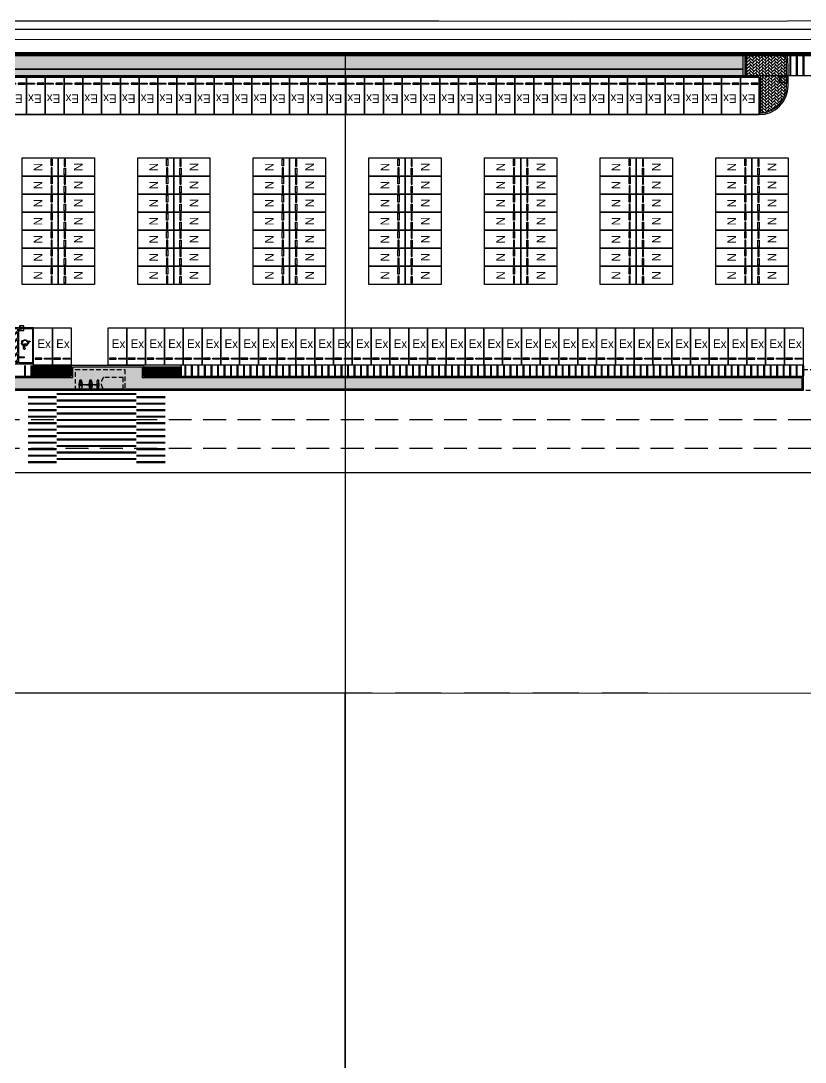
# Model space of a CAD drawing. Header units: millimetres. Extents: x 4836525 to 5356909, y -1773032 to -1295773.
# Drawn here: x 5062398 to 5170942, y -1561204 to -1417018 of the extents above; entities that cross this region are included whole.
import ezdxf

# ---------------------------------------------------------------- set-up
doc = ezdxf.new("R2010")
doc.units = ezdxf.units.MM
doc.header["$LTSCALE"] = 1000
doc.linetypes.add('HIDDEN', pattern=[9.524999999999999, 6.35, -3.175])
doc.linetypes.add('PHANTOM', pattern=[2.5, 1.25, -0.25, 0.25, -0.25, 0.25, -0.25])
doc.layers.get('0').update_dxf_attribs({"lineweight": 9})
doc.layers.get('DEFPOINTS').update_dxf_attribs({"color": 11})
for name, color, linetype in [('0-현황선', 252, 'Continuous'), ('A-FUR', 8, 'Continuous'), ('A-주차(일반)', 6, 'Continuous'), ('PAT', 252, 'Continuous'), ('PAV', 8, 'Continuous'), ('ROAD', 3, 'Continuous'), ('ROAD_HID', 252, 'HIDDEN'), ('SI-SITE', 1, 'PHANTOM'), ('TEMP BLDG', 7, 'HIDDEN')]:
    doc.layers.add(name, color=color, linetype=linetype)
doc.layers.add('MARK', color=7, linetype='Continuous', true_color=0xff8b1e)
doc.layers.add('PRO_HID', color=253, linetype='HIDDEN', lineweight=9)
doc.layers.add('PROPERTY', color=9, linetype='Continuous', lineweight=9)
doc.styles.get("Standard").update_dxf_attribs({"font": '현대하모니 L.ttf'})
pattern_1 = [(45, (5162774.066825434, -1429800.296723997), (4.263256414560601e-14, 431.0522938113194), [914.4000000000001, -304.8]), (135, (5162989.592972339, -1429584.770577091), (-4.263256414560601e-14, -431.0522938113194), [914.4000000000001, -304.8])]

# ---------------------------------------------------------------- blocks, each defined once
blk = doc.blocks.new('BL-진출입불허_20230308')
at = {"layer": 'DEFPOINTS'}
blk.add_lwpolyline([(113511.961520195, 76857.10306501389), (227023.923043251, 153714.2061300278), (178245.7621154785, 225775.4510300159), (132627.4822587967, 293176.6152846813), (122797.5302410126, 295056.8661572933), (15125.67003726959, 222169.6140475273), (-90066.14729213715, 150962.2986443043), (-91946.39816570282, 141132.3466274738), (-66757.34730625153, 103941.7037606239), (-62487.64488601685, 92281.59478902817), (-48788.16118240356, 72051.24515533447), (0, 0)], close=True, dxfattribs=at)
blk = doc.blocks.new('PARK_EX')
at = {"layer": 'A-주차(일반)'}
blk.add_lwpolyline([(0, 0), (2600, 0), (2600, -5200), (0, -5200), (0, 0)], dxfattribs=at)
for points in [[(1125.000000208616, -4362.499994963408), (1125.000000208616, -4199.999994009733), (187.500000089407, -4199.999994009733), (187.500000089407, -4362.499994963408)], [(1500.000000327826, -4362.499994963408), (1500.000000327826, -4199.999994009733), (2437.500000506639, -4199.999994009733), (2437.500000506639, -4362.499994963408)]]:
    blk.add_lwpolyline(points, close=True, dxfattribs=at)
at = {"layer": 'DEFPOINTS'}
blk.add_text('Ex', height=1200, dxfattribs=at).set_placement((510.0000000009313, -2810))
blk = doc.blocks.new('XR-SITE$0$PARK_N')
at = {"layer": 'A-주차(일반)'}
blk.add_lwpolyline([(0, 0), (0, 2500), (5000, 2500), (5000, 0), (0, 0)], dxfattribs=at)
for points in [[(4162.499994963408, 1400.000000327826), (3999.999994009733, 1400.000000327826), (3999.999994009733, 2337.500000506639), (4162.499994963408, 2337.500000506639)], [(4162.499994963408, 1125.000000208616), (3999.999994009733, 1125.000000208616), (3999.999994009733, 187.500000089407), (4162.499994963408, 187.500000089407)]]:
    blk.add_lwpolyline(points, close=True, dxfattribs=at)
at = {"layer": 'DEFPOINTS'}
blk.add_text('N', height=1200, rotation=90, dxfattribs=at).set_placement((2810, 660))
blk = doc.blocks.new('ROAD_PLAN')
at = {"layer": '0-현황선'}
blk.add_lwpolyline([(74618.80100059416, 268020.11500001), (63198.78299999144, 260214.7990000253), (38474.26300048735, 243458.8289997582), (23299.49999999907, 233206.3029999738), (11223.53299999144, 225015.4179999833), (3328.060000418685, 219678.8499999051), (-15505.09899902437, 206917.5989997392), (-37849.19700050447, 191788.3429999356), (-52625.70699977968, 181782.6770000462), (-70227.96099948976, 169856.1840000157), (-80613.7639999399, 162833.6349999909), (-85638.0909996042, 159401.8409998422), (-88946.54999923799, 157134.1440002923, 0.1688687400971282), (-95461.9619483957, 147938.1157226567, 0.2074545827376987), (-93454.4413518915, 135269.2391276364), (-91979.51799964998, 133053.1080000405), (-70871.21099948976, 101821.5920000081), (-66574.2829999933, 90140.63299989747), (-59261.88499927614, 79362.78299999284), (-49105.32299995515, 64383.34299993562), (-35710.03799915407, 44475.23000001954), (-24400.87800026033, 27900.35699987458), (-15950.67399978731, 15440.17200017022)], format="xyb", dxfattribs=at)
for points in [[(-82901.9437170038, 161270.7268881802), (-82284.5162315378, 160353.3826277261), (115985.7891197195, 294658.4438486104), (115357.8194084158, 295591.0007941728)], [(-82284.5162315378, 160353.3826277261), (-81501.39599990938, 159189.860000134), (116758.1850004187, 293511.4089999204), (115985.7891197195, 294658.4438486104)]]:
    blk.add_lwpolyline(points, dxfattribs=at)
at = {"layer": 'DEFPOINTS'}
blk.add_lwpolyline([(-91950.00000000093, 141129.999999762), (-90070.00000000093, 150960.0000000005), (15119.99999999907, 222170.0000000005), (122789.9999999991, 295060.0000000005), (132619.9999999991, 293180.0000000005), (178239.9999999991, 225780.0000000005), (227020.0000009527, 153720.0000000005), (113509.9999999991, 76860.00000000047), (-9.313225746154785e-10, 4.656612873077393e-10), (-48790.00000000093, 72050.00000000047), (-62490.00000000093, 92280.00000000047), (-66760.00000000093, 103940.0000000005)], close=True, dxfattribs=at)
blk = doc.blocks.new('XR-SITE$0$PARK_DIS')
at = {"layer": 'A-주차(일반)', "ltscale": 1000}
h = blk.add_hatch(color=256, dxfattribs=at)
edge = h.paths.add_edge_path()
edge.add_line((1521.725495584309, -4916.954408589751), (1518.843399470672, -4876.871738743037))
edge.add_arc((1602.474529404193, -5037.433927424252), 181.0369639832404, 477.5134032971549, 693.4649774562585)
edge.add_line((1764.441322490573, -5118.311243560165), (1743.863300669938, -5069.759401608258))
edge.add_arc((1602.474529404193, -5037.433927424252), 145.0369639832914, 123.83119451139129, 347.1219018614511, ccw=False)
edge = h.paths.add_edge_path()
edge.add_line((1743.364441069774, -4985.555018648505), (1818.520261510275, -5162.877870555967))
edge.add_line((1818.520261510275, -5162.877870555967), (1897.304869321175, -5135.324543939903))
edge.add_line((1897.304869321175, -5135.324543941766), (1885.420433647931, -5101.342781351879))
edge.add_line((1885.420433647931, -5101.342781350017), (1838.495116801932, -5117.753963908181))
edge.add_line((1838.495116801932, -5117.753963910043), (1767.206337085925, -4949.555018648505))
edge.add_line((1767.206337084994, -4949.555018648505), (1585.427606006153, -4949.555018648505))
edge.add_line((1585.427606006153, -4949.555018648505), (1582.839069352485, -4913.555018648505))
edge.add_line((1582.839069352485, -4913.555018648505), (1714.49874764774, -4913.555018648505))
edge.add_line((1714.498747648671, -4913.555018648505), (1714.498747648671, -4877.555018648505))
edge.add_line((1714.498747648671, -4877.555018648505), (1580.250532699749, -4877.555018648505))
edge.add_line((1580.250532698818, -4877.555018648505), (1572.508486624807, -4769.882732743397))
edge.add_arc((1576.521492636763, -4723.734032403678), 46.32285354098681, 265.0301661799576, 564.882726675431)
edge.add_line((1534.49874764774, -4743.224944744259), (1551.923199831508, -4985.555018648505))
edge.add_line((1551.923199832439, -4985.555018648505), (1743.364441069774, -4985.555018648505))
for p, q in [((0, 0), (3300, 0)), ((606.3077169749886, -150), (99.99999999906868, -150)), ((99.99999999906868, -421.5097423307598), (99.99999999906868, -150)), ((1074.999999998137, -1396.50974233076), (99.99999999906868, -421.5097423307598)), ((1074.999999998137, -1608.641776688397), (99.99999999906868, -633.6417766883969)), ((99.99999999906868, -1411.459235992283), (99.99999999906868, -633.6417766883969)), ((1074.999999998137, -2386.459235992283), (99.99999999906868, -1411.459235992283)), ((1074.999999998137, -618.6922830268741), (606.3077169749886, -150)), ((1074.999999998137, -406.5602486692369), (818.4397513307631, -150)), ((1074.999999998137, -150), (818.4397513307631, -150)), ((1074.999999998137, -406.5602486692369), (1074.999999998137, -150)), ((1074.999999998137, -1396.50974233076), (1074.999999998137, -618.6922830268741)), ((1225, -150), (1224.999999999069, -4850)), ((3175, -150), (1225, -150)), ((3175, -150), (3175, -4850)), ((1074.999999998137, -2598.59127034992), (99.99999999906868, -1623.59127034992)), ((99.99999999906868, -2401.408729653805), (99.99999999906868, -1623.59127034992)), ((1074.999999998137, -3376.408729653805), (99.99999999906868, -2401.408729653805)), ((1074.999999998137, -3588.540764011443), (99.99999999906868, -2613.540764011443)), ((99.99999999906868, -3391.358223315328), (99.99999999906868, -2613.540764011443)), ((1074.999999999069, -2386.459235992283), (1074.999999998137, -1608.641776688397)), ((1074.999999999069, -3376.408729653805), (1074.999999999069, -2598.59127034992)), ((1074.999999998137, -4366.358223315328), (99.99999999906868, -3391.358223315328)), ((1074.999999998137, -4578.490257672966), (99.99999999906868, -3603.490257672966)), ((99.99999999906868, -4381.307716976851), (99.99999999906868, -3603.490257672966)), ((1074.999999998137, -4366.358223315328), (1074.999999999069, -3588.540764011443)), ((568.6922830240801, -4850), (99.99999999906868, -4381.307716976851)), ((356.5602486673743, -4850), (99.99999999906868, -4593.439751330763)), ((99.99999999906868, -4850), (99.99999999906868, -4593.439751330763)), ((356.5602486673743, -4850), (99.99999999906868, -4850)), ((1074.999999998137, -4850), (568.6922830240801, -4850)), ((1074.999999998137, -4850), (1074.999999998137, -4578.490257672966)), ((3175, -4850), (1224.999999999069, -4850)), ((1359.999999999069, -4625.555018648505), (1940, -4625.555018648505)), ((1359.999999999069, -5266.888351980597), (1359.999999999069, -4625.555018648505)), ((1940, -5266.888351980597), (1359.999999999069, -5266.888351980597)), ((1366.666666666046, -4632.221685316414), (1933.333333333023, -4632.221685316414)), ((1366.666666666046, -5260.221685316414), (1366.666666666046, -4632.221685316414)), ((1933.333333333023, -5260.221685316414), (1366.666666666046, -5260.221685316414)), ((1933.333333333023, -4632.221685316414), (1933.333333333023, -5260.221685316414)), ((1940, -4625.555018648505), (1940, -5266.888351980597))]:
    blk.add_line(p, q, dxfattribs=at)
blk.add_lwpolyline([(3300, 0), (3299.999999999069, -5000), (-9.313225746154785e-10, -5000), (0, 0)], dxfattribs=at)
blk.add_lwpolyline([(1999.010286462493, -975), (1999.010286462493, -825), (1353.65822175052, -825), (1353.65822175052, -975)], close=True, dxfattribs=at)
for points in [[(1884.523637736216, -2581.77802400291), (1877.318397453055, -2481.571349386126, 1.375770512780691), (2491.313204999082, -3085.170111432672), (2439.868150448427, -2963.790506552905, -1.472708778454335)], [(1884.523637736216, -2581.77802400291), (1877.318397453055, -2481.571349386126, 1.375770512780691), (2491.313204999082, -3085.170111432672), (2439.868150448427, -2963.790506552905, -1.472708778454335)], [(2438.621001447551, -2753.279549151659), (2626.510552547872, -3196.586678922176), (2823.472072076984, -3127.703362382948), (2793.760982892476, -3042.748955909163), (2676.447690777481, -3083.776912305504), (2498.225741486996, -2663.279549151659), (2043.778913789429, -2663.279549151659), (2037.307572154328, -2573.279549151659), (2366.456767894328, -2573.279549151659), (2366.456767894328, -2483.279549151659), (2030.836230520159, -2483.279549151659), (2011.481115335599, -2214.098834387958, 3.72247010454427), (1916.456767893396, -2147.454364389181), (1960.017898352817, -2753.279549151659)], [(2438.621001447551, -2753.279549151659), (2626.510552547872, -3196.586678922176), (2823.472072076052, -3127.703362382948), (2793.760982892476, -3042.748955909163), (2676.447690777481, -3083.776912305504), (2498.225741486996, -2663.279549151659), (2043.778913789429, -2663.279549151659), (2037.307572154328, -2573.279549151659), (2366.456767894328, -2573.279549151659), (2366.456767894328, -2483.279549151659), (2030.836230520159, -2483.279549151659), (2011.481115335599, -2214.098834387958, 3.72247010454427), (1916.456767893396, -2147.454364389181), (1960.017898352817, -2753.279549151659)]]:
    blk.add_lwpolyline(points, format="xyb", close=True, dxfattribs=at)
blk = doc.blocks.new('zw$D46')
at = {"layer": 'A-FUR'}
for p, q in [((-1619.999999997148, -549.9999999935826), (-1140.000000000116, -549.9999999935826)), ((-1619.999999997031, -595.9999985933391), (-1139.99999999709, -595.9999985933391)), ((-1619.999999997148, -620.0000006646005), (-1139.99999999709, -620.0000006646005)), ((-1619.999999997031, -679.999999323496), (-1139.99999999709, -679.999999323496)), ((-1619.999999997031, -704.0000013947574), (-1139.99999999709, -704.0000013947574)), ((-1139.99999999709, -749.9999999938154), (-1619.999999997148, -749.9999999940483)), ((-1154.999994632672, -637.9999998897401), (-1605.000005361566, -637.9999998897401)), ((-1605.000005361566, -637.9999998897401), (-1605.000005361566, -662.0000000983564)), ((-1605.000005361566, -662.0000000983564), (-1154.999994632672, -662.0000000983564)), ((-1602.499999997148, -643.9999999935826), (-1602.499999997148, -655.9999999935826)), ((-1602.499999997148, -643.9999999935826), (-1157.49999999709, -643.9999999935826)), ((-1602.499999997148, -655.9999999935826), (-1157.49999999709, -655.9999999935826)), ((-1431.999998089508, -305.8686360459833), (-1431.999998089508, -154.9573699057073)), ((-1379.999999997788, -601.9999985933391), (-690.0000000001164, -601.9999985933391)), ((-1379.999999997788, -601.9999985933391), (-1379.999999997788, -614.0000006646005)), ((-1379.999999997788, -614.0000006646005), (-690.0000000001164, -614.0000006646005)), ((-1379.999999997788, -643.9999999935826), (-1379.999999997788, -655.9999999935826)), ((-1328.000001904205, -154.9573699057073), (-1328.000001904205, -305.8686360459833)), ((-1157.49999999709, -643.9999999935826), (-1157.49999999709, -655.9999999935826)), ((-1154.999994632672, -662.0000000983564), (-1154.999994632672, -637.9999998897401)), ((-690.0000000001164, -614.0000006646005), (-690.0000000001164, -601.9999985933391)), ((6.693881005048752e-10, -685.9999993230158), (-689.9999999970023, -685.9999993230158)), ((-689.9999999970023, -685.9999993230158), (-689.9999999970023, -698.0000013942772)), ((6.693881005048752e-10, -698.0000013942772), (-689.9999999970023, -698.0000013942772)), ((-240.0000000000291, -549.9999999938009), (240.0000000000291, -549.999999993568)), ((239.9999999999127, -595.9999985928589), (-240.0000000000291, -595.9999985928589)), ((239.9999999999127, -620.0000006641203), (-240.0000000000291, -620.0000006641203)), ((240.0000000000291, -679.9999993230158), (-240.0000000000291, -679.9999993230158)), ((239.9999999999127, -704.0000013942772), (-240.0000000000291, -704.0000013942772)), ((240.0000000000291, -749.9999999940337), (-239.9999999970023, -749.9999999940337)), ((-225.0000053644471, -637.9999998892599), (-225.0000053644471, -662.0000000978762)), ((225.0000053644471, -637.9999998892599), (-225.0000053644471, -637.9999998892599)), ((-225.0000053644471, -662.0000000978762), (225.0000053644471, -662.0000000978762)), ((-222.5000000000291, -655.9999999940337), (-222.5000000000291, -643.9999999940337)), ((222.5000000000291, -643.9999999940337), (-222.5000000000291, -643.9999999940337)), ((222.5000000000291, -655.9999999940337), (-222.5000000000291, -655.9999999940337)), ((-51.9999980929133, -154.9573699057073), (-51.9999980929133, -305.8686360459687)), ((-51.9999980929133, -1145.042630081894), (-51.9999980929133, -994.131363941633)), ((-7.8580342233181e-10, -601.9999985933246), (539.9999999874271, -601.9999985933246)), ((-7.8580342233181e-10, -601.9999985933246), (-7.8580342233181e-10, -614.000000664586)), ((-7.8580342233181e-10, -614.000000664586), (539.9999999874271, -614.000000664586)), ((6.693881005048752e-10, -655.9999999940337), (6.693881005048752e-10, -643.9999999940337)), ((6.693881005048752e-10, -698.0000013942772), (6.693881005048752e-10, -685.9999993230158)), ((51.99999809238943, -305.8686360459687), (51.99999809238943, -154.9573699057073)), ((51.99999809238943, -994.131363941633), (51.99999809238943, -1145.042630081894)), ((222.5000000000291, -655.9999999940337), (222.5000000000291, -643.9999999940337)), ((225.0000053644471, -662.0000000978762), (225.0000053644471, -637.9999998892599)), ((539.9999999874271, -614.000000664586), (539.9999999874271, -601.9999985933246)), ((1004.99999999124, -685.9999993230158), (539.9999999874271, -685.9999993230158)), ((539.9999999874271, -685.9999993230158), (539.9999999874271, -698.0000013942772)), ((1004.99999999124, -698.0000013942772), (539.9999999874271, -698.0000013942772)), ((839.9999999812571, -549.9999999938009), (1169.999999996886, -549.999999993568)), ((1169.999999996769, -595.9999985928589), (839.9999999812571, -595.9999985928589)), ((1169.999999996769, -620.0000006641203), (839.9999999812571, -620.0000006641203)), ((1169.999999996886, -679.9999993230158), (839.9999999812571, -679.9999993230158)), ((1169.999999996769, -704.0000013942772), (839.9999999812571, -704.0000013942772)), ((1169.999999996886, -749.9999999940337), (839.9999999842839, -749.9999999940337)), ((854.9999946168391, -637.9999998892599), (854.9999946168391, -662.0000000978762)), ((1155.000005361304, -637.9999998892599), (854.9999946168391, -637.9999998892599)), ((854.9999946168391, -662.0000000978762), (1155.000005361304, -662.0000000978762)), ((857.4999999812571, -655.9999999940337), (857.4999999812571, -643.9999999940337)), ((1152.499999996886, -643.9999999940337), (857.4999999812571, -643.9999999940337)), ((1152.499999996886, -655.9999999940337), (857.4999999812571, -655.9999999940337)), ((953.0000018976571, -1145.042630081894), (953.0000018976571, -994.1313639416185)), ((1004.99999999124, -655.9999999940337), (1004.99999999124, -643.9999999940337)), ((1004.99999999124, -698.0000013942772), (1004.99999999124, -685.9999993230158)), ((1056.99999808296, -994.1313639416185), (1056.99999808296, -1145.042630081894)), ((1152.499999996886, -655.9999999940337), (1152.499999996886, -643.9999999940337)), ((1155.000005361304, -662.0000000978762), (1155.000005361304, -637.9999998892599))]:
    blk.add_line(p, q, dxfattribs=at)
for points in [[(-1619.999999997148, -749.9999999940483), (-1140.000000000116, -749.9999999940483), (-1140.000000000116, -549.9999999935826), (-1619.999999997148, -549.9999999935826)], [(240.0000000000291, -549.999999993568), (-239.9999999970023, -549.999999993568), (-239.9999999970023, -749.9999999940337), (240.0000000000291, -749.9999999940337)], [(1169.999999996886, -549.999999993568), (839.9999999842839, -549.999999993568), (839.9999999842839, -749.9999999940337), (1169.999999996886, -749.9999999940337)]]:
    blk.add_lwpolyline(points, close=True, dxfattribs=at)
for centre, radius, start, end in [((-1379.999999997119, -347.3641825283557), 347.3641825346527, 75.53105225748767, 104.4689477425123), ((0, -347.3641825283412), 347.3641825346527, 75.53105225748767, 104.4689477425123), ((1004.999999990599, -178.786373712981), 178.7863737193146, 69.78082255417289, 110.2191774458271), ((3402.539769528405, -1372.392660390644), 5089.423879443071, 165.157487691116, 170.700886217588), ((3402.53976953408, 72.39266040400253), 5089.42387944887, 189.299113782412, 194.842512308884), ((-1422.293241179083, -100.5715666800534), 100, 116.4217578667303, 161.396781507054), ((-1422.293241179083, -1199.428433307578), 100, 198.603218492946, 243.5782421332697), ((-1379.999999997119, -952.6358174592751), 347.3641825346527, 255.5310522574877, 284.4689477425123), ((-1379.999999996857, -154.9714540899731), 52, 0, 180), ((-1379.999999996857, -305.8686434846459), 52, 180, 0), ((-1337.70675881466, -100.5715666801698), 100, 18.60321849294604, 63.5782421332697), ((-1337.70675881466, -1199.428433307461), 100, 296.4217578667303, 341.396781507054), ((-6162.539769518073, -1372.392660385667), 5089.423879437935, 9.29911378241197, 14.84251230888399), ((-6162.539769510651, 72.39266039629001), 5089.423879430354, 345.157487691116, 350.700886217588), ((4782.539769513533, -1372.392660383906), 5089.423879430354, 165.157487691116, 170.700886217588), ((4782.539769520954, 72.3926603980508), 5089.423879437935, 189.299113782412, 194.842512308884), ((-42.29324118245859, -100.5715666801552), 100, 116.4217578667303, 161.396781507054), ((-42.29324118245859, -1199.428433307447), 100, 198.603218492946, 243.5782421332697), ((0, -952.6358174592606), 347.3641825346527, 255.5310522574877, 284.4689477425123), ((-2.619344741106033e-10, -154.9714540899731), 52, 0, 180), ((-2.619344741106033e-10, -305.8686434846313), 52, 180, 0), ((-2.619344741106033e-10, -994.1313565029704), 52, 0, 180), ((-2.619344741106033e-10, -1145.028545897629), 52, 180, 0), ((42.29324118196382, -100.5715666800388), 100, 18.60321849294604, 63.5782421332697), ((42.29324118196382, -1199.428433307563), 100, 296.4217578667303, 341.396781507054), ((-4782.539769531199, -1372.392660391619), 5089.42387944887, 9.29911378241197, 14.84251230888399), ((-4782.539769525523, 72.39266040302755), 5089.423879443071, 345.157487691116, 350.700886217588), ((5756.839132854628, -847.1283255309972), 4925.808796583885, 170.9070489194402, 176.5417780732351), ((5756.839132851776, -452.8716744576523), 4925.808796581014, 183.4582219267649, 189.0929510805598), ((987.7067588081118, -100.5715666801552), 100, 116.4217578667303, 161.396781507054), ((987.7067588081118, -1199.428433307447), 100, 198.603218492946, 243.5782421332697), ((1004.99999999057, -1121.21362627449), 178.7863737194275, 249.7808225541729, 290.2191774458271), ((1004.999999990308, -994.1313565029704), 52, 0, 180), ((1004.999999990308, -1145.028545897629), 52, 180, 0), ((1022.293241172534, -100.5715666800388), 100, 18.60321849294604, 63.5782421332697), ((1022.293241172534, -1199.428433307563), 100, 296.4217578667303, 341.396781507054), ((-3746.839132896159, -847.1283255092712), 4925.808796602631, 3.458221926764892, 9.092951080559821), ((-3746.839132864232, -452.8716744826525), 4925.808796570537, 350.9070489194402, 356.5417780732352)]:
    blk.add_arc(centre, radius, start, end, dxfattribs=at)
blk = doc.blocks.new('zw$3394')
at = {"layer": 'A-FUR', "color": 4}
for p, q in [((2.328306436538696e-10, 875.4000000000087), (2.328306436538696e-10, 25.40000000000873)), ((0, 875.4000000000087), (0, 25.40000000000873)), ((50.80000000004657, 25.40000000000873), (50.80000000004657, 875.4000000000087)), ((50.80000000004657, 25.40000000000873), (50.80000000004657, 875.4000000000087)), ((1049.200000000186, 875.4000000000087), (1049.200000000186, 25.40000000000873)), ((1100.000000000233, 25.40000000000873), (1100.000000000233, 875.4000000000087))]:
    blk.add_line(p, q, dxfattribs=at)
for points in [[(50.80000000004657, 875.4000000000087), (1049.200000000186, 875.4000000000087)], [(50.80000000004657, 875.4000000000087), (50.80000000004657, 25.40000000000873)], [(1049.200000000186, 25.40000000000873), (50.80000000004657, 25.40000000000873)], [(1100.000000000233, 875.4000000000087), (1100.000000000233, 25.40000000000873)]]:
    blk.add_lwpolyline(points, dxfattribs=at)
for centre, start, end in [((25.4000000001397, 875.4000000000087), 0, 180), ((25.4000000001397, 875.4000000000087), 0, 180), ((25.4000000001397, 25.40000000000873), 180, 0), ((25.4000000001397, 25.40000000000873), 180, 0), ((1074.600000000326, 875.4000000000087), 0, 180), ((1074.600000000326, 25.40000000000873), 180, 0)]:
    blk.add_arc(centre, 25.40000000000873, start, end, dxfattribs=at)

msp = doc.modelspace()

# ---------------------------------------------------------------- hatches: boundary and pattern name
at = {"layer": 'PAT', "ltscale": 1000}
h = msp.add_hatch(dxfattribs=at)
h.set_pattern_fill('HLNHER', color=256, scale=3, angle=45)
h.set_pattern_definition(pattern_1)
edge = h.paths.add_edge_path()
edge.add_line((5162774.25057557, -1421829.263493215), (5162774.25057557, -1424608.300163907))
edge.add_line((5162774.25057557, -1424608.300163907), (5164773.682438571, -1424608.300163907))
edge.add_line((5164773.682438571, -1424608.300163907), (5164773.498688434, -1429800.296723997))
edge.add_ellipse((5164573.498688434, -1426005.747537274), major_axis=(3799.816249565399, 0), ratio=1, start_angle=273.0171073381702, end_angle=360)
edge.add_line((5168373.314937999, -1426005.747537274), (5168373.498688136, -1423047.991963416))
edge.add_ellipse((5162573.498688204, -1423047.991963391), major_axis=(5799.999999931897, 0), ratio=1, start_angle=4.600073525116389e-12, end_angle=12.12971272560796)
edge.add_line((5168244.010209681, -1421829.263493215), (5162774.25057557, -1421829.263493215))
h = msp.add_hatch(dxfattribs=at)
h.set_pattern_fill('GRAVL1', color=256, scale=50, angle=45)
h.set_pattern_definition([(273.0128, (5001522.173330888, -1423066.432488151), (898.0284044718342, -15266.43502304798), [170.86072, -16915.24176]), (229.9696999999999, (5001531.15358701, -1423237.057354452), (9878.29048399615, 11674.32609514935), [293.2023599999999, -29027.02474999999]), (177.5104, (5001342.568208467, -1423461.563757478), (18858.53730844143, -898.0417366276914), [206.7407599999996, -20467.36063999994]), (312.2737000000001, (5001216.844622772, -1424036.300149227), (-17062.4904711081, 18858.53454295597), [267.00226, -26433.21866]), (337.8337, (5001396.449745193, -1424233.86578389), (-15266.44107883835, 6286.167167096698), [261.81685, -25919.90371]), (42.27370000000003, (5001638.916660463, -1424332.648601222), (-18858.53454295597, -17062.4904711081), [267.00226, -26433.21866]), (82.6942, (5001836.482295126, -1424153.043478801), (-2694.092049285414, -20654.58705860055), [353.09683, -34956.55823]), (117.2553, (5001881.383575731, -1423802.813490079), (-13470.37113197489, 26042.74903184192), [333.35976, -33002.62767]), (166.4296, (5001728.719221673, -1423506.465038083), (-18858.54079138969, 4490.116208676506), [267.9065, -26522.77271]), (220.2363999999999, (5001468.291794162, -1423443.603245236), (10776.30059121515, 8980.264574775434), [305.8566399999993, -14986.96900999998]), (267.3974, (5001234.805135014, -1423641.1688799), (-898.0393241130739, -20654.58856935698), [395.53896, -39158.38625]), (183.8140999999996, (5002114.870234879, -1423156.235049362), (-11674.33319100989, -898.030671100937), [135.0022699999999, -13365.28187999999]), (216.4692, (5001980.166393063, -1423165.215305483), (13470.38974474211, 9878.2730894778), [256.84099, -25427.31897]), (270, (5001773.620502278, -1423317.879659541), (898.0258899999999, -898.0258900000002), [179.60467, -1616.44584]), (248.1986, (5001602.995635978, -1423272.978378936), (2694.075404331099, 6286.180233002325), [96.72066000000001, -9575.31105]), (336.8013999999999, (5001567.074611493, -1423362.780940146), (-3592.102613225615, 1796.051549757204), [136.78281, -6702.37674]), (75.96379999999999, (5001692.798197188, -1423416.662476873), (898.0216057876981, 4490.128514781733), [222.15983, -7183.14921]), (206.5651, (5001746.679733915, -1423201.136329967), (2694.075792649451, 898.027436329431), [160.64357, -3855.44949]), (61.38950000000001, (5001046.219756472, -1423883.635795169), (6286.187805748833, 11674.32838484997), [225.044, -22279.41315]), (115.3462, (5001153.982829925, -1423686.070160505), (6286.185470559387, -13470.38183145092), [188.7994699999995, -18691.10815999994]), (338.1986, (5001567.074611493, -1423021.531207546), (-6286.180233002325, 2694.0754043311), [193.44005, -9478.59166]), (28.61049999999997, (5001746.679733915, -1423093.373256514), (-11674.32838484997, -6286.18780574883), [225.044, -22279.41315]), (24.44400000000003, (5001602.995635978, -1424440.411674675), (-6286.177345878789, -2694.082088083042), [217.0176, -10633.86748]), (339.7751, (5001800.561270641, -1424350.609113464), (-14368.40585235193, 5388.163759798548), [181.83606, -18001.79661]), (111.8014, (5002474.080479722, -1423910.576563532), (-2694.075404331098, 6286.180233002326), [193.44005, -9478.59166]), (62.35400000000001, (5002402.238430753, -1423730.97144111), (-8082.23725927503, -15266.43228190611), [212.8913699999995, -21076.18847999994]), (114.444, (5002034.047929789, -1424350.609113464), (2694.082088083039, -6286.17734587879), [108.5087999999998, -10742.37627999997]), (146.3099, (5002420.198942996, -1423964.458100258), (-4490.126609677714, 2694.079638222931), [64.7573, -6410.996830000001]), (210.9637999999999, (5002366.317406269, -1423928.537075774), (3592.101194201074, 1796.053459065957), [261.8168499999999, -4974.526499999998]), (231.009, (5002141.811003242, -1424063.24091759), (8082.23089818827, 9878.280896564524), [242.6335, -24020.68221]), (348.6901, (5001773.620502278, -1423497.484781963), (-2694.077637609559, 898.0240165524546), [183.16194, -4395.887830000001]), (38.15719999999997, (5001953.225624699, -1423533.405806447), (17062.49324255616, 13470.37642944593), [319.77838, -31658.00501]), (105.9454, (5002204.672796089, -1423335.840171783), (2694.077157248523, -9878.282102955149), [130.75412, -12944.69598]), (135, (5002168.751771606, -1423210.116586088), (-1796.051224213831, 1.77635683940025e-13), [76.2, -1193.8]), (165.2564, (5002096.909722636, -1424054.260661469), (9878.279346814377, -2694.083633523338), [176.4334799999995, -17466.97039999994]), (93.0128, (5001926.284856336, -1424009.359380863), (-898.028404471836, 15266.43502304798), [341.7214399999991, -16744.38103999994]), (45, (5001908.324344094, -1423668.109648263), (1.77635683940025e-13, 1796.051224213831), [330.2, -939.8]), (10.30480000000001, (5002141.811003242, -1423434.622989115), (-15266.43798187765, -2694.063949108171), [200.8047799999995, -19879.65797999994]), (299.0546, (5002339.376637906, -1423398.701964631), (2694.077049472306, -4490.128074856767), [184.9145399999996, -9060.825159999971]), (252.646, (5002429.179199116, -1423560.34657481), (-8082.219817078661, -26042.7459124639), [301.0725499999991, -29806.23197999994]), (220.4261, (5002339.376637906, -1423847.714770684), (-12572.35440218491, -10776.31251535208), [318.5147299999991, -31532.92397999995])])
h.paths.add_polyline_path([(5001773.620502278, -1424608.300163907), (5162374.25057557, -1424611.036540975), (5162374.25057557, -1423711.036540975), (5001773.620502278, -1423711.036540975)])
h = msp.add_hatch(dxfattribs=at)
h.set_pattern_fill('HLNHER', color=256, scale=3, angle=45)
h.set_pattern_definition(pattern_1)
h.paths.add_polyline_path([(5079173.498688434, -1466411.950790751), (5079873.498688434, -1466411.950790751), (5170473.498688434, -1466411.950790751), (5170473.498688434, -1468008.757288794), (5001773.498688434, -1468008.757288794), (5001773.498688434, -1425008.300163907), (5003173.503391654, -1425008.300163907), (5003173.503391654, -1466408.757288794), (5069573.498688434, -1466408.757288794), (5069573.498688434, -1464908.757288794), (5079173.498688434, -1464908.757288794)])
at = {"layer": 'PAV'}
h = msp.add_hatch(dxfattribs=at)
h.set_pattern_fill('GRASS', color=256, scale=50, style=0)
h.set_pattern_definition([(90, (5001573.498688434, -1419749.970575355), (-898.025, 898.025), [238.125, -1557.925]), (45, (5001573.498688434, -1419749.970575355), (-898.0256121069152, 898.0256121069153), [238.125, -1031.875]), (135, (5001573.498688434, -1419749.970575355), (-898.0256121069153, -898.0256121069152), [238.125, -1031.875])])
h.paths.add_polyline_path([(5001773.620502278, -1421808.182747741), (5001773.620502278, -1423711.036540975), (5162374.25057557, -1423711.036540975), (5162374.25057557, -1421829.237275202)])
h = msp.add_hatch(dxfattribs=at)
h.set_pattern_fill('LINE', color=256, scale=50, angle=90)
h.set_pattern_definition([(90, (5064173.498688434, -1466208.757288794), (-158.75, 9.720633968232115e-15), [])])
h.paths.add_polyline_path([(5064173.498688434, -1466208.757288794), (5064173.498688434, -1464908.757288794), (5069373.498688434, -1464908.757288794), (5069373.498688434, -1466208.757288794)])
h = msp.add_hatch(dxfattribs=at)
h.set_pattern_fill('LINE', color=256, scale=50, angle=90.00000000000001)
h.set_pattern_definition([(90.00000000000001, (5084573.498688434, -1466208.757288794), (158.7499999999999, 9.720633968232115e-15), [])])
h.paths.add_polyline_path([(5079373.498688434, -1466208.757288794), (5079373.498688434, -1464908.757288794), (5084573.498688434, -1464908.757288794), (5084573.498688434, -1466208.757288794)])

# ---------------------------------------------------------------- linework, layer by layer
msp.add_lwpolyline([(5107290.35795809, -1597108.703443683), (5244374.199782973, -1597111.987280218), (5244387.327171341, -1510093.990132287), (5244404.142162725, -1428706.373646188), (5237318.819225986, -1421638.028798827), (5107296.587501641, -1421621.985538668), (4980269.81896447, -1421605.401271382), (4973201.474116256, -1428690.724207256), (4973206.916016094, -1473608.784833817), (4970204.815540697, -1485657.680747032), (4970205.756337645, -1510090.09567354), (4970206.51613492, -1597105.419608021)], close=True)
at = {"layer": 'DEFPOINTS'}
for points in [[(4980269.818964577, -1421605.401271382), (5107296.587501748, -1421621.985538668), (5107295.20514791, -1510085.099309828), (4970205.756337752, -1510090.09567354), (4970204.815540805, -1485657.680747032), (4973206.916016201, -1473608.784833818), (4973201.474116364, -1428690.724207256)], [(5164573.501263503, -1424808.757288794), (5008573.501263503, -1424808.757288794), (5008573.501263503, -1430008.757288794), (5164573.501263503, -1430008.757288794)], [(5227873.498688434, -1479613.005595166), (5002873.498688434, -1479613.005595166), (5002873.498688434, -1587113.005595166), (5227873.498688434, -1587113.005595166)], [(4970205.756337752, -1510090.09567354), (5107295.20514791, -1510085.099309828), (5107290.357958197, -1597108.703443683), (4970206.516135027, -1597105.419608021)], [(5107295.20514791, -1510085.099309828), (5244387.327171448, -1510093.990132287), (5244374.19978308, -1597111.987280218), (5107290.357958197, -1597108.703443683)]]:
    msp.add_lwpolyline(points, close=True, dxfattribs=at)
msp.add_lwpolyline([(5241374.275188941, -1596611.915417032), (5241387.327218199, -1510093.453939294), (5241403.884981877, -1429950.866339168), (5236078.132630702, -1424637.875735092), (5107296.206582977, -1424621.985514505), (4981514.406096, -1424605.56378684), (4976201.624412841, -1429931.106713978), (4976201.624412812, -1473998.13494226), (4973204.829715416, -1486025.736411493), (4973205.756337247, -1510090.024816541), (4973206.511769887, -1596605.491472603), (5107290.369935669, -1596608.703443827)], dxfattribs=at)
at = {"layer": 'MARK', "const_width": 300}
for points in [[(5168901.19322079, -1424634.272216417), (5168901.19322079, -1421634.272216417)], [(5169801.19322079, -1424629.80896656), (5169801.19322079, -1421629.80896656)], [(5170701.19322079, -1424634.272216417), (5170701.19322079, -1421634.272216417)], [(5062973.498688434, -1464708.757288794), (5062973.498688434, -1466208.757288794)], [(5063873.498688434, -1464708.757288794), (5063873.498688434, -1466208.757288794)], [(5085173.498688434, -1464708.757288794), (5085173.498688434, -1466208.757288794)], [(5086073.498688434, -1464708.757288794), (5086073.498688434, -1466208.757288794)], [(5086973.498688434, -1464708.757288794), (5086973.498688434, -1466208.757288794)], [(5087873.498688434, -1464708.757288794), (5087873.498688434, -1466208.757288794)], [(5088773.498688434, -1464708.757288794), (5088773.498688434, -1466208.757288794)], [(5089673.498688434, -1464708.757288794), (5089673.498688434, -1466208.757288794)], [(5090573.498688434, -1464708.757288794), (5090573.498688434, -1466208.757288794)], [(5091473.498688434, -1464708.757288794), (5091473.498688434, -1466208.757288794)], [(5092373.498688434, -1464708.757288794), (5092373.498688434, -1466208.757288794)], [(5093273.498688434, -1464708.757288794), (5093273.498688434, -1466208.757288794)], [(5094173.498688434, -1464708.757288794), (5094173.498688434, -1466208.757288794)], [(5095073.498688434, -1464708.757288794), (5095073.498688434, -1466208.757288794)], [(5095973.498688434, -1464708.757288794), (5095973.498688434, -1466208.757288794)], [(5096873.498688434, -1464708.757288794), (5096873.498688434, -1466208.757288794)], [(5097773.498688434, -1464708.757288794), (5097773.498688434, -1466208.757288794)], [(5098673.498688434, -1464708.757288794), (5098673.498688434, -1466208.757288794)], [(5099573.498688434, -1464708.757288794), (5099573.498688434, -1466208.757288794)], [(5100473.498688434, -1464708.757288794), (5100473.498688434, -1466208.757288794)], [(5101373.498688434, -1464708.757288794), (5101373.498688434, -1466208.757288794)], [(5102273.498688434, -1464708.757288794), (5102273.498688434, -1466208.757288794)], [(5103173.498688434, -1464708.757288794), (5103173.498688434, -1466208.757288794)], [(5104073.498688434, -1464708.757288794), (5104073.498688434, -1466208.757288794)], [(5104973.498688434, -1464708.757288794), (5104973.498688434, -1466208.757288794)], [(5105873.498688434, -1464708.757288794), (5105873.498688434, -1466208.757288794)], [(5106773.498688434, -1464708.757288794), (5106773.498688434, -1466208.757288794)], [(5107673.498688434, -1464708.757288794), (5107673.498688434, -1466208.757288794)], [(5108573.498688434, -1464708.757288794), (5108573.498688434, -1466208.757288794)], [(5109473.498688434, -1464708.757288794), (5109473.498688434, -1466208.757288794)], [(5110373.498688434, -1464708.757288794), (5110373.498688434, -1466208.757288794)], [(5111273.498688434, -1464708.757288794), (5111273.498688434, -1466208.757288794)], [(5112173.498688434, -1464708.757288794), (5112173.498688434, -1466208.757288794)], [(5113073.498688434, -1464708.757288794), (5113073.498688434, -1466208.757288794)], [(5113973.498688434, -1464708.757288794), (5113973.498688434, -1466208.757288794)], [(5114873.498688434, -1464708.757288794), (5114873.498688434, -1466208.757288794)], [(5115773.498688434, -1464708.757288794), (5115773.498688434, -1466208.757288794)], [(5116673.498688434, -1464708.757288794), (5116673.498688434, -1466208.757288794)], [(5117573.498688434, -1464708.757288794), (5117573.498688434, -1466208.757288794)], [(5118473.498688434, -1464708.757288794), (5118473.498688434, -1466208.757288794)], [(5119373.498688434, -1464708.757288794), (5119373.498688434, -1466208.757288794)], [(5120273.498688434, -1464708.757288794), (5120273.498688434, -1466208.757288794)], [(5121173.498688434, -1464708.757288794), (5121173.498688434, -1466208.757288794)], [(5122073.498688434, -1464708.757288794), (5122073.498688434, -1466208.757288794)], [(5122973.498688434, -1464708.757288794), (5122973.498688434, -1466208.757288794)], [(5123873.498688434, -1464708.757288794), (5123873.498688434, -1466208.757288794)], [(5124773.498688434, -1464708.757288794), (5124773.498688434, -1466208.757288794)], [(5125673.498688434, -1464708.757288794), (5125673.498688434, -1466208.757288794)], [(5126573.498688434, -1464708.757288794), (5126573.498688434, -1466208.757288794)], [(5127473.498688434, -1464708.757288794), (5127473.498688434, -1466208.757288794)], [(5128373.498688434, -1464708.757288794), (5128373.498688434, -1466208.757288794)], [(5129273.498688434, -1464708.757288794), (5129273.498688434, -1466208.757288794)], [(5130173.498688434, -1464708.757288794), (5130173.498688434, -1466208.757288794)], [(5131073.498688434, -1464708.757288794), (5131073.498688434, -1466208.757288794)], [(5131973.498688434, -1464708.757288794), (5131973.498688434, -1466208.757288794)], [(5132873.498688434, -1464708.757288794), (5132873.498688434, -1466208.757288794)], [(5133773.498688434, -1464708.757288794), (5133773.498688434, -1466208.757288794)], [(5134673.498688434, -1464708.757288794), (5134673.498688434, -1466208.757288794)], [(5135573.498688434, -1464708.757288794), (5135573.498688434, -1466208.757288794)], [(5136473.498688434, -1464708.757288794), (5136473.498688434, -1466208.757288794)], [(5137373.498688434, -1464708.757288794), (5137373.498688434, -1466208.757288794)], [(5138273.498688434, -1464708.757288794), (5138273.498688434, -1466208.757288794)], [(5139173.498688434, -1464708.757288794), (5139173.498688434, -1466208.757288794)], [(5140073.498688434, -1464708.757288794), (5140073.498688434, -1466208.757288794)], [(5140973.498688434, -1464708.757288794), (5140973.498688434, -1466208.757288794)], [(5141873.498688434, -1464708.757288794), (5141873.498688434, -1466208.757288794)], [(5142773.498688434, -1464708.757288794), (5142773.498688434, -1466208.757288794)], [(5143673.498688434, -1464708.757288794), (5143673.498688434, -1466208.757288794)], [(5144573.498688434, -1464708.757288794), (5144573.498688434, -1466208.757288794)], [(5145473.498688434, -1464708.757288794), (5145473.498688434, -1466208.757288794)], [(5146373.498688434, -1464708.757288794), (5146373.498688434, -1466208.757288794)], [(5147273.498688434, -1464708.757288794), (5147273.498688434, -1466208.757288794)], [(5148173.498688434, -1464708.757288794), (5148173.498688434, -1466208.757288794)], [(5149073.498688434, -1464708.757288794), (5149073.498688434, -1466208.757288794)], [(5149973.498688434, -1464708.757288794), (5149973.498688434, -1466208.757288794)], [(5150873.498688434, -1464708.757288794), (5150873.498688434, -1466208.757288794)], [(5151773.498688434, -1464708.757288794), (5151773.498688434, -1466208.757288794)], [(5152673.498688434, -1464708.757288794), (5152673.498688434, -1466208.757288794)], [(5153573.498688434, -1464708.757288794), (5153573.498688434, -1466208.757288794)], [(5154473.498688434, -1464708.757288794), (5154473.498688434, -1466208.757288794)], [(5155373.498688434, -1464708.757288794), (5155373.498688434, -1466208.757288794)], [(5156273.498688434, -1464708.757288794), (5156273.498688434, -1466208.757288794)], [(5157173.498688434, -1464708.757288794), (5157173.498688434, -1466208.757288794)], [(5158073.498688434, -1464708.757288794), (5158073.498688434, -1466208.757288794)], [(5158973.498688434, -1464708.757288794), (5158973.498688434, -1466208.757288794)], [(5159873.498688434, -1464708.757288794), (5159873.498688434, -1466208.757288794)], [(5160773.498688434, -1464708.757288794), (5160773.498688434, -1466208.757288794)], [(5161673.498688434, -1464708.757288794), (5161673.498688434, -1466208.757288794)], [(5162573.498688434, -1464708.757288794), (5162573.498688434, -1466208.757288794)], [(5163473.498688434, -1464708.757288794), (5163473.498688434, -1466208.757288794)], [(5164373.498688434, -1464708.757288794), (5164373.498688434, -1466208.757288794)], [(5165273.498688434, -1464708.757288794), (5165273.498688434, -1466208.757288794)], [(5166173.498688434, -1464708.757288794), (5166173.498688434, -1466208.757288794)], [(5167073.498688434, -1464708.757288794), (5167073.498688434, -1466208.757288794)], [(5167973.498688434, -1464708.757288794), (5167973.498688434, -1466208.757288794)], [(5168873.498688434, -1464708.757288794), (5168873.498688434, -1466208.757288794)], [(5169773.498688434, -1464708.757288794), (5169773.498688434, -1466208.757288794)], [(5170673.498688434, -1464708.757288794), (5170673.498688434, -1466208.757288794)], [(5063373.498688433, -1469136.611152107), (5067373.498688433, -1469136.611152107)], [(5078373.498688435, -1468686.611152107), (5067373.498688433, -1468686.611152107)], [(5082373.498688435, -1469136.611152107), (5078373.498688435, -1469136.611152107)], [(5063373.498688433, -1470036.611152107), (5067373.498688433, -1470036.611152107)], [(5078373.498688435, -1469586.611152107), (5067373.498688433, -1469586.611152107)], [(5078373.498688435, -1470486.611152107), (5067373.498688433, -1470486.611152107)], [(5082373.498688435, -1470036.611152107), (5078373.498688435, -1470036.611152107)], [(5063373.498688433, -1470936.611152107), (5067373.498688433, -1470936.611152107)], [(5063373.498688433, -1471836.611152107), (5067373.498688433, -1471836.611152107)], [(5078373.498688435, -1471386.611152107), (5067373.498688433, -1471386.611152107)], [(5078373.498688435, -1472286.611152107), (5067373.498688433, -1472286.611152107)], [(5082373.498688435, -1470936.611152107), (5078373.498688435, -1470936.611152107)], [(5082373.498688435, -1471836.611152107), (5078373.498688435, -1471836.611152107)], [(5063373.498688433, -1472736.611152107), (5067373.498688433, -1472736.611152107)], [(5063373.498688433, -1473636.611152107), (5067373.498688433, -1473636.611152107)], [(5078373.498688435, -1473186.611152107), (5067373.498688433, -1473186.611152107)], [(5082373.498688435, -1472736.611152107), (5078373.498688435, -1472736.611152107)], [(5082373.498688435, -1473636.611152107), (5078373.498688435, -1473636.611152107)], [(5063373.498688433, -1474536.611152107), (5067373.498688433, -1474536.611152107)], [(5078373.498688435, -1474086.611152107), (5067373.498688433, -1474086.611152107)], [(5078373.498688435, -1474986.611152107), (5067373.498688433, -1474986.611152107)], [(5082373.498688435, -1474536.611152107), (5078373.498688435, -1474536.611152107)], [(5063373.498688433, -1475436.611152107), (5067373.498688433, -1475436.611152107)], [(5063373.498688433, -1476336.611152107), (5067373.498688433, -1476336.611152107)], [(5078373.498688435, -1475886.611152107), (5067373.498688433, -1475886.611152107)], [(5082373.498688435, -1475436.611152107), (5078373.498688435, -1475436.611152107)], [(5082373.498688435, -1476336.611152107), (5078373.498688435, -1476336.611152107)], [(5063373.498688433, -1477236.611152107), (5067373.498688433, -1477236.611152107)], [(5078373.498688435, -1476786.611152107), (5067373.498688433, -1476786.611152107)], [(5078373.498688435, -1477686.611152107), (5067373.498688433, -1477686.611152107)], [(5082373.498688435, -1477236.611152107), (5078373.498688435, -1477236.611152107)], [(5063373.498688433, -1478136.611152107), (5067373.498688433, -1478136.611152107)], [(5082373.498688435, -1478136.611152107), (5078373.498688435, -1478136.611152107)]]:
    msp.add_lwpolyline(points, dxfattribs=at)
at = {"layer": 'PAT'}
for p, q in [((5069373.498688434, -1464708.757288794), (5069373.498688434, -1466208.757288794)), ((5079373.498688434, -1464708.757288794), (5079373.498688434, -1466208.757288794))]:
    msp.add_line(p, q, dxfattribs=at)
for points in [[(5162374.25057557, -1421829.237275202), (5001773.620502278, -1421808.182747741), (5001773.620502278, -1424608.300163907), (5162374.25057557, -1424611.036540975)], [(5001773.620502278, -1421808.182747741), (5001773.620502278, -1423711.036540975), (5162374.25057557, -1423711.036540975), (5162374.25057557, -1421829.237275202)], [(5001773.620502278, -1424608.300163907), (5162374.25057557, -1424611.036540975), (5162374.25057557, -1423711.036540975), (5001773.620502278, -1423711.036540975)], [(5001773.498688434, -1425008.300163907), (5003173.503391654, -1425008.300163907), (5003173.503391654, -1466408.757288794), (5069573.498688434, -1466408.757288794), (5069573.498688434, -1464908.757288794), (5079173.498688434, -1464908.757288794), (5079173.498688434, -1466411.950790751), (5170473.498688434, -1466411.950790751), (5170473.498688434, -1468008.757288794), (5001773.498688434, -1468008.757288794)]]:
    msp.add_lwpolyline(points, close=True, dxfattribs=at)
at = {"layer": 'PAV'}
msp.add_lwpolyline([(5162774.25057557, -1421829.263493215), (5162774.25057557, -1424608.300163907), (5164773.682438571, -1424608.300163907), (5164773.498688434, -1429800.296723997, 0.3988730225816247), (5168373.314937999, -1426005.747537274), (5168373.498688136, -1423047.99196339, 0.052975329216645), (5168244.010209681, -1421829.263493215)], format="xyb", close=True, dxfattribs=at)
for points in [[(5064173.498688434, -1466208.757288794), (5069373.498688434, -1466208.757288794), (5069373.498688434, -1464908.757288794), (5064173.498688434, -1464908.757288794)], [(5084573.498688434, -1466208.757288794), (5079373.498688434, -1466208.757288794), (5079373.498688434, -1464908.757288794), (5084573.498688434, -1464908.757288794)]]:
    msp.add_lwpolyline(points, close=True, dxfattribs=at)
at = {"layer": 'PRO_HID'}
msp.add_lwpolyline([(5107296.587501748, -1421621.985538668), (5237318.819226093, -1421638.028798828), (5244404.142162832, -1428706.373646188), (5244387.327171448, -1510093.990132287), (5107295.20514791, -1510085.099309828)], close=True, dxfattribs=at)
at = {"layer": 'PROPERTY'}
msp.add_lwpolyline([(5244373.246074677, -1714769.893620424), (5244374.199782883, -1697665.117515132), (5244374.19978308, -1597111.987280218), (5244387.327171448, -1510093.990132287), (5244404.142162832, -1428706.373646188), (5237318.819226093, -1421638.028798828), (5107296.587501748, -1421621.985538668), (4980269.818964577, -1421605.401271382), (4973201.474116364, -1428690.724207256)], dxfattribs=at)
at = {"layer": 'ROAD'}
for p, q in [((5162574.25057557, -1421629.263493215), (5162574.25057557, -1424808.300163907)), ((5162574.250581852, -1421629.263493215), (5168403.353705878, -1421629.263493215))]:
    msp.add_line(p, q, dxfattribs=at)
for points in [[(5162574.250575576, -1424808.300163907), (5001573.498688434, -1424808.300163907), (5001573.498688434, -1421608.15652629), (5162574.250581852, -1421629.263493215)], [(5064173.498688434, -1464708.757288794), (5069373.498688434, -1464708.757288794), (5069373.498688434, -1466208.757288794), (5064173.498688434, -1466208.757288794)], [(5084573.498688434, -1464708.757288794), (5079373.498688434, -1464708.757288794), (5079373.498688434, -1466208.757288794), (5084573.498688434, -1466208.757288794)]]:
    msp.add_lwpolyline(points, close=True, dxfattribs=at)
for points in [[(5162574.25057557, -1421629.263493215), (5162574.25057557, -1424808.300163907), (5164573.682438571, -1424808.300163907), (5164573.498688434, -1430005.56378684, 0.414213562373061), (5168573.314937999, -1426005.747537274), (5168573.498688136, -1423047.99196339, 0.05974982568735238), (5168403.353705878, -1421629.263493215), (5162574.250581852, -1421629.263493215)], [(5164573.682438571, -1424808.300163907), (5164573.498688434, -1430005.56378684), (5164573.498688434, -1430005.56378684, 0.414213562373061), (5168573.314937999, -1426005.747537274), (5168573.498688136, -1423047.991963398, 0.05974982568706765), (5168403.353705878, -1421629.263493215, 0.05974982568706765)]]:
    msp.add_lwpolyline(points, format="xyb", dxfattribs=at)
msp.add_lwpolyline([(5001573.498688434, -1424808.300163907), (5003373.503391654, -1424808.300163907), (5003373.503391654, -1466208.757288794), (5069373.498688434, -1466208.757288794), (5069373.498688434, -1464708.757288794), (5079373.498688434, -1464708.757288794), (5079373.498688434, -1466211.950790751), (5170673.498688434, -1466211.950790751), (5170673.498688434, -1468208.757288794), (5001573.498688434, -1468208.757288794), (5001573.498688434, -1424808.300163907)], dxfattribs=at)
at = {"layer": 'ROAD_HID', "ltscale": 0.5}
for p, q in [((5001898.620563813, -1472208.757288794), (5187773.486787967, -1472208.757288794)), ((5001898.620563813, -1476208.757288794), (5222325.783864072, -1476208.757288794))]:
    msp.add_line(p, q, dxfattribs=at)
at = {"layer": 'SI-SITE', "ltscale": 5, "const_width": 600}
msp.add_lwpolyline([(5107290.357958197, -1597108.703443683), (5244374.19978308, -1597111.987280218), (5244387.327171448, -1510093.990132287), (5244404.142162832, -1428706.373646188), (5237318.819226093, -1421638.028798827), (5107296.587501748, -1421621.985538668), (4980269.818964577, -1421605.401271382), (4973201.474116364, -1428690.724207256), (4973206.916016201, -1473608.784833817), (4970204.815540805, -1485657.680747032), (4970205.756337752, -1510090.09567354), (4970206.516135027, -1597105.419608021)], close=True, dxfattribs=at)
at = {"layer": 'TEMP BLDG', "ltscale": 0.1}
for points in [[(5076773.498688435, -1468208.757288794), (5069973.498688435, -1468208.757288794), (5069973.498688435, -1465301.315480467), (5076773.498688435, -1465301.315480467)], [(5177373.498688434, -1468208.757288794), (5170673.498688434, -1468208.757288794), (5170673.498688434, -1465301.315480467), (5177373.498688434, -1465301.315480467)]]:
    msp.add_lwpolyline(points, close=True, dxfattribs=at)
msp.add_lwpolyline([(5073823.498688435, -1468008.757288794), (5076573.498688435, -1468008.757288794), (5076573.498688435, -1466408.757288794), (5073823.498688435, -1466408.757288794, 0.3749999999999042)], format="xyb", close=True, dxfattribs=at)

# ---------------------------------------------------------------- block references
for name, p, rotation in [('BL-진출입불허_20230308', (4970206.516135026, -1597105.419608022), 325.897337442676), ('PARK_EX', (5063173.501263503, -1430008.757288794), 180), ('PARK_EX', (5065773.501263503, -1430008.757288794), 180), ('PARK_EX', (5068373.501263503, -1430008.757288794), 180), ('PARK_EX', (5070973.501263503, -1430008.757288794), 180), ('PARK_EX', (5073573.501263503, -1430008.757288794), 180), ('PARK_EX', (5076173.501263503, -1430008.757288794), 180), ('PARK_EX', (5078773.501263503, -1430008.757288794), 180), ('PARK_EX', (5081373.501263503, -1430008.757288794), 180), ('PARK_EX', (5083973.501263503, -1430008.757288794), 180), ('PARK_EX', (5086573.501263503, -1430008.757288794), 180), ('PARK_EX', (5089173.501263503, -1430008.757288794), 180), ('PARK_EX', (5091773.501263503, -1430008.757288794), 180), ('PARK_EX', (5094373.501263503, -1430008.757288794), 180), ('PARK_EX', (5096973.501263503, -1430008.757288794), 180), ('PARK_EX', (5099573.501263503, -1430008.757288794), 180), ('PARK_EX', (5102173.501263503, -1430008.757288794), 180), ('PARK_EX', (5104773.501263503, -1430008.757288794), 180), ('PARK_EX', (5107373.501263503, -1430008.757288794), 180), ('PARK_EX', (5109973.501263503, -1430008.757288794), 180), ('PARK_EX', (5112573.501263503, -1430008.757288794), 180), ('PARK_EX', (5115173.501263503, -1430008.757288794), 180), ('PARK_EX', (5117773.501263503, -1430008.757288794), 180), ('PARK_EX', (5120373.501263503, -1430008.757288794), 180), ('PARK_EX', (5122973.501263503, -1430008.757288794), 180), ('PARK_EX', (5125573.501263503, -1430008.757288794), 180), ('PARK_EX', (5128173.501263503, -1430008.757288794), 180), ('PARK_EX', (5130773.501263503, -1430008.757288794), 180), ('PARK_EX', (5133373.501263503, -1430008.757288794), 180), ('PARK_EX', (5135973.501263503, -1430008.757288794), 180), ('PARK_EX', (5138573.501263503, -1430008.757288794), 180), ('PARK_EX', (5141173.501263503, -1430008.757288794), 180), ('PARK_EX', (5143773.501263503, -1430008.757288794), 180), ('PARK_EX', (5146373.501263503, -1430008.757288794), 180), ('PARK_EX', (5148973.501263503, -1430008.757288794), 180), ('PARK_EX', (5151573.501263503, -1430008.757288794), 180), ('PARK_EX', (5154173.501263503, -1430008.757288794), 180), ('PARK_EX', (5156773.501263503, -1430008.757288794), 180), ('PARK_EX', (5159373.501263503, -1430008.757288794), 180), ('PARK_EX', (5161973.501263503, -1430008.757288794), 180), ('PARK_EX', (5164573.501263503, -1430008.757288794), 180), ('PARK_EX', (5064173.498688434, -1459508.757288794), 360), ('PARK_EX', (5066773.498688434, -1459508.757288794), 360), ('PARK_EX', (5074473.498688434, -1459508.757288794), 360), ('PARK_EX', (5077073.498688434, -1459508.757288794), 360), ('PARK_EX', (5079673.498688434, -1459508.757288794), 360), ('PARK_EX', (5082273.498688434, -1459508.757288794), 360), ('PARK_EX', (5084873.498688434, -1459508.757288794), 360), ('PARK_EX', (5087473.498688434, -1459508.757288794), 360), ('PARK_EX', (5090073.498688434, -1459508.757288794), 360), ('PARK_EX', (5092673.498688434, -1459508.757288794), 360), ('PARK_EX', (5095273.498688434, -1459508.757288794), 360), ('PARK_EX', (5097873.498688434, -1459508.757288794), 360), ('PARK_EX', (5100473.498688434, -1459508.757288794), 360), ('PARK_EX', (5103073.498688434, -1459508.757288794), 360), ('PARK_EX', (5105673.498688434, -1459508.757288794), 360), ('PARK_EX', (5108273.498688434, -1459508.757288794), 360), ('PARK_EX', (5110873.498688434, -1459508.757288794), 360), ('PARK_EX', (5113473.498688434, -1459508.757288794), 360), ('PARK_EX', (5116073.498688434, -1459508.757288794), 360), ('PARK_EX', (5118673.498688434, -1459508.757288794), 360), ('PARK_EX', (5121273.498688434, -1459508.757288794), 360), ('PARK_EX', (5123873.498688434, -1459508.757288794), 360), ('PARK_EX', (5126473.498688434, -1459508.757288794), 360), ('PARK_EX', (5129073.498688434, -1459508.757288794), 360), ('PARK_EX', (5131673.498688434, -1459508.757288794), 360), ('PARK_EX', (5134273.498688434, -1459508.757288794), 360), ('PARK_EX', (5136873.498688434, -1459508.757288794), 360), ('PARK_EX', (5139473.498688434, -1459508.757288794), 360), ('PARK_EX', (5142073.498688434, -1459508.757288794), 360), ('PARK_EX', (5144673.498688434, -1459508.757288794), 360), ('PARK_EX', (5147273.498688434, -1459508.757288794), 360), ('PARK_EX', (5149873.498688434, -1459508.757288794), 360), ('PARK_EX', (5152473.498688434, -1459508.757288794), 360), ('PARK_EX', (5155073.498688434, -1459508.757288794), 360), ('PARK_EX', (5157673.498688434, -1459508.757288794), 360), ('PARK_EX', (5160273.498688434, -1459508.757288794), 360), ('PARK_EX', (5162873.498688434, -1459508.757288794), 360), ('PARK_EX', (5165473.498688434, -1459508.757288794), 360), ('PARK_EX', (5168073.498688434, -1459508.757288794), 360)]:
    msp.add_blockref(name, p, dxfattribs=dict(rotation=rotation))
at = {"layer": 'A-FUR', "rotation": 180}
msp.add_blockref('zw$3394', (5168523.594767354, -1424707.097782764), dxfattribs=at)
at = {"layer": 'A-FUR'}
msp.add_blockref('zw$D46', (5072053.498688438, -1466755.903425469), dxfattribs=at)
at = {"layer": 'A-주차(일반)'}
for p, rotation in [((5062573.498688345, -1438508.757288793), 359.9999999999999), ((5072573.498688315, -1436008.757288793), 180), ((5078573.498688315, -1438508.757288794), 359.9999999999999), ((5088573.498688285, -1436008.757288793), 180), ((5094573.498688285, -1438508.757288794), 359.9999999999999), ((5104573.498688255, -1436008.757288794), 180), ((5110573.498688255, -1438508.757288794), 359.9999999999999), ((5120573.498688226, -1436008.757288794), 180), ((5126573.498688226, -1438508.757288794), 359.9999999999999), ((5136573.498688196, -1436008.757288794), 180), ((5142573.498688196, -1438508.757288794), 359.9999999999999), ((5152573.498688166, -1436008.757288794), 180), ((5158573.498688166, -1438508.757288795), 359.9999999999999), ((5168573.498688136, -1436008.757288794), 180), ((5062573.498688345, -1441008.757288793), 359.9999999999999), ((5072573.498688315, -1438508.757288793), 180), ((5078573.498688315, -1441008.757288794), 359.9999999999999), ((5088573.498688285, -1438508.757288793), 180), ((5094573.498688285, -1441008.757288794), 359.9999999999999), ((5104573.498688255, -1438508.757288794), 180), ((5110573.498688255, -1441008.757288794), 359.9999999999999), ((5120573.498688226, -1438508.757288794), 180), ((5126573.498688226, -1441008.757288794), 359.9999999999999), ((5136573.498688196, -1438508.757288794), 180), ((5142573.498688196, -1441008.757288794), 359.9999999999999), ((5152573.498688166, -1438508.757288794), 180), ((5158573.498688166, -1441008.757288795), 359.9999999999999), ((5168573.498688136, -1438508.757288794), 180), ((5062573.498688345, -1443508.757288793), 359.9999999999999), ((5072573.498688315, -1441008.757288793), 180), ((5078573.498688315, -1443508.757288794), 359.9999999999999), ((5088573.498688285, -1441008.757288793), 180), ((5094573.498688285, -1443508.757288794), 359.9999999999999), ((5104573.498688255, -1441008.757288794), 180), ((5110573.498688255, -1443508.757288794), 359.9999999999999), ((5120573.498688226, -1441008.757288794), 180), ((5126573.498688226, -1443508.757288794), 359.9999999999999), ((5136573.498688196, -1441008.757288794), 180), ((5142573.498688196, -1443508.757288794), 359.9999999999999), ((5152573.498688166, -1441008.757288794), 180), ((5158573.498688166, -1443508.757288795), 359.9999999999999), ((5168573.498688136, -1441008.757288794), 180), ((5062573.498688345, -1446008.757288793), 359.9999999999999), ((5072573.498688315, -1443508.757288793), 180), ((5078573.498688315, -1446008.757288794), 359.9999999999999), ((5088573.498688285, -1443508.757288793), 180), ((5094573.498688285, -1446008.757288794), 359.9999999999999), ((5104573.498688255, -1443508.757288794), 180), ((5110573.498688255, -1446008.757288794), 359.9999999999999), ((5120573.498688226, -1443508.757288794), 180), ((5126573.498688226, -1446008.757288794), 359.9999999999999), ((5136573.498688196, -1443508.757288794), 180), ((5142573.498688196, -1446008.757288794), 359.9999999999999), ((5152573.498688166, -1443508.757288794), 180), ((5158573.498688166, -1446008.757288795), 359.9999999999999), ((5168573.498688136, -1443508.757288794), 180), ((5062573.498688345, -1448508.757288793), 359.9999999999999), ((5072573.498688315, -1446008.757288793), 180), ((5078573.498688315, -1448508.757288794), 359.9999999999999), ((5088573.498688285, -1446008.757288793), 180), ((5094573.498688285, -1448508.757288794), 359.9999999999999), ((5104573.498688255, -1446008.757288794), 180), ((5110573.498688255, -1448508.757288794), 359.9999999999999), ((5120573.498688226, -1446008.757288794), 180), ((5126573.498688226, -1448508.757288794), 359.9999999999999), ((5136573.498688196, -1446008.757288794), 180), ((5142573.498688196, -1448508.757288794), 359.9999999999999), ((5152573.498688166, -1446008.757288794), 180), ((5158573.498688166, -1448508.757288795), 359.9999999999999), ((5168573.498688136, -1446008.757288794), 180), ((5062573.498688315, -1451008.757288793), 359.9999999999999), ((5072573.498688285, -1448508.757288793), 180), ((5078573.498688285, -1451008.757288794), 359.9999999999999), ((5088573.498688255, -1448508.757288793), 180), ((5094573.498688255, -1451008.757288794), 359.9999999999999), ((5104573.498688226, -1448508.757288794), 180), ((5110573.498688226, -1451008.757288794), 359.9999999999999), ((5120573.498688196, -1448508.757288794), 180), ((5126573.498688196, -1451008.757288794), 359.9999999999999), ((5136573.498688166, -1448508.757288794), 180), ((5142573.498688166, -1451008.757288794), 359.9999999999999), ((5152573.498688136, -1448508.757288794), 180), ((5158573.498688136, -1451008.757288795), 359.9999999999999), ((5168573.498688106, -1448508.757288794), 180), ((5062573.498688345, -1453508.757288793), 359.9999999999999), ((5072573.498688315, -1451008.757288793), 180), ((5078573.498688315, -1453508.757288794), 359.9999999999999), ((5088573.498688285, -1451008.757288793), 180), ((5094573.498688285, -1453508.757288794), 359.9999999999999), ((5104573.498688255, -1451008.757288794), 180), ((5110573.498688255, -1453508.757288794), 359.9999999999999), ((5120573.498688226, -1451008.757288794), 180), ((5126573.498688226, -1453508.757288794), 359.9999999999999), ((5136573.498688196, -1451008.757288794), 180), ((5142573.498688196, -1453508.757288794), 359.9999999999999), ((5152573.498688166, -1451008.757288794), 180), ((5158573.498688166, -1453508.757288795), 359.9999999999999), ((5168573.498688136, -1451008.757288794), 180)]:
    msp.add_blockref('XR-SITE$0$PARK_N', p, dxfattribs=dict(at, rotation=rotation))
at = {"layer": 'A-주차(일반)', "xscale": -1, "rotation": 180}
msp.add_blockref('XR-SITE$0$PARK_DIS', (5060873.498688435, -1464508.757288794), dxfattribs=at)
at = {"layer": 'PAV', "rotation": 325.8958751864403}
msp.add_blockref('ROAD_PLAN', (4970206.516134847, -1597105.419608016), dxfattribs=at)

doc.saveas('drawing.dxf')
